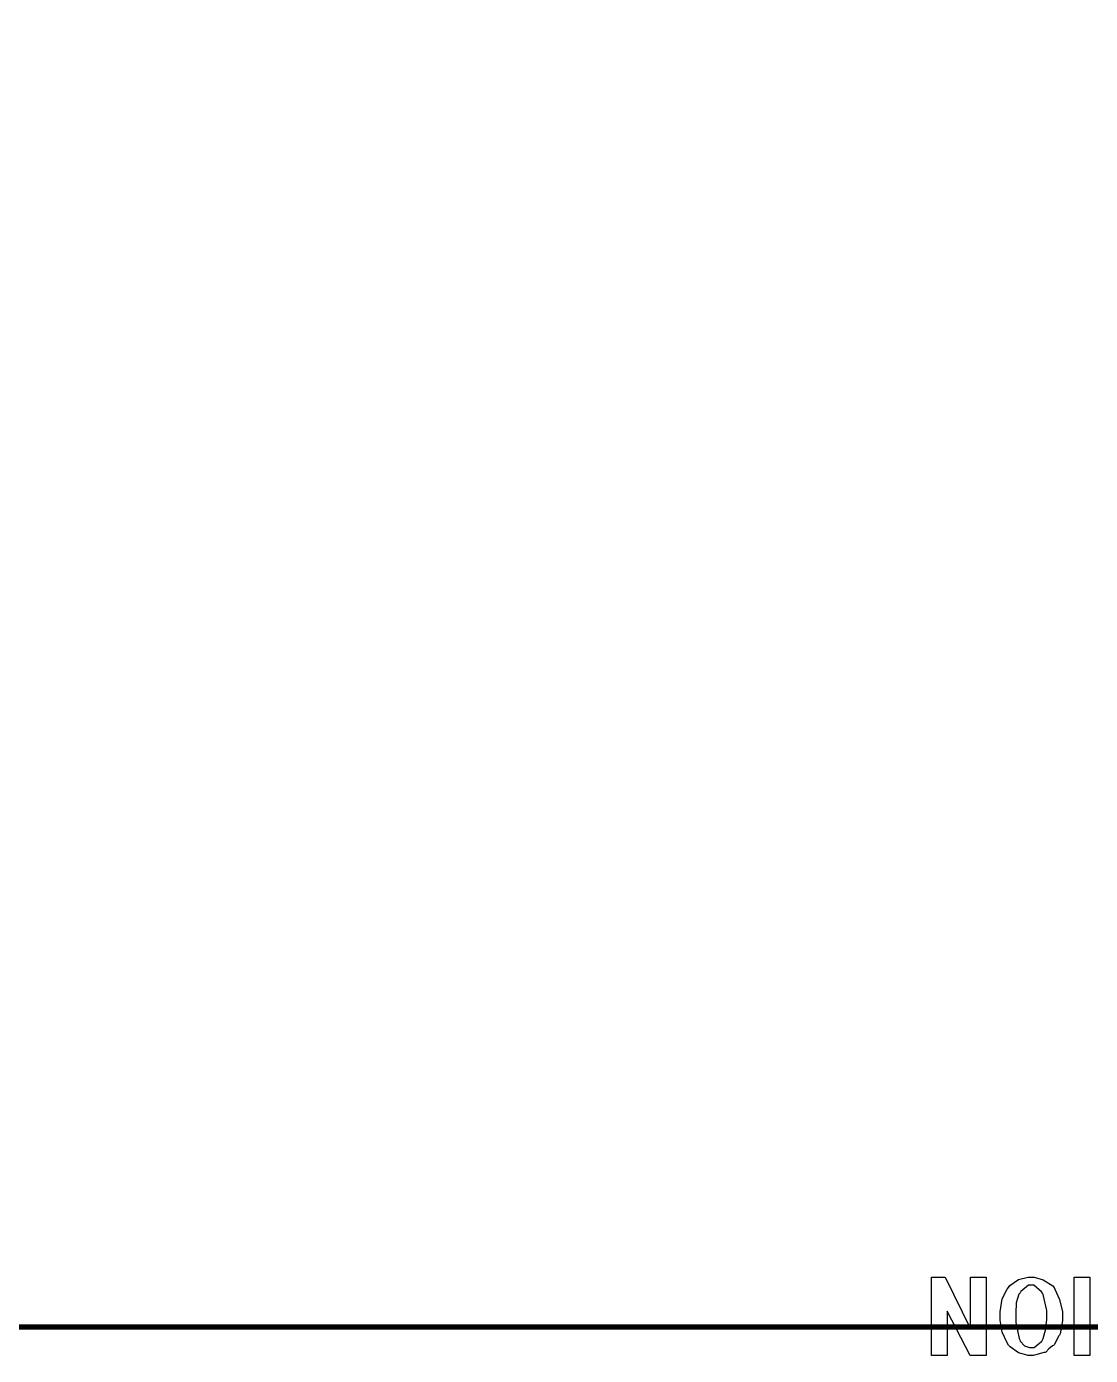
# Model space of a CAD drawing. Extents: x 0 to 11.7, y 0 to 16.5.
# Drawn here: x 2.12 to 4.012, y -0.002 to 2.361 of the extents above; entities that cross this region are included whole.
import ezdxf

# ---------------------------------------------------------------- set-up
doc = ezdxf.new("R2010")
doc.units = 0
doc.layers.get('0').update_dxf_attribs({"linetype": 'CONTINUOUS'})

msp = doc.modelspace()

# ---------------------------------------------------------------- linework, layer by layer
at = {"color": 0, "const_width": 0.01}
msp.add_lwpolyline([(11.5517, 0.0483), (11.5517, 16.4), (0.1833, 16.4), (0.1833, 0.0483), (11.5517, 0.0483)], close=True, dxfattribs=at)
at = {"color": 0}
for points in [[(3.8268, 0.1367), (3.8268, -0.0022), (3.7981, -0.0022), (3.7573, 0.0766), (3.7573, -0.0022), (3.7295, -0.0022), (3.7295, 0.1367), (3.7536, 0.1367), (3.799, 0.0451), (3.799, 0.1367), (3.8268, 0.1367)], [(3.9626, 0.0681), (3.9626, 0.0595), (3.9583, 0.0359), (3.9574, 0.0336), (3.9561, 0.0324), (3.9479, 0.0167), (3.9468, 0.0154), (3.9447, 0.0149), (3.9382, 0.0094), (3.9332, 0.0037), (3.9318, 0.003), (3.9291, 0.0029), (3.9191, 0.0002), (3.9103, -0.0022), (3.9073, -0.0022), (3.9016, -0.0022), (3.8844, 0.0024), (3.8693, 0.0132), (3.8667, 0.0162), (3.8641, 0.0201), (3.8552, 0.0394), (3.8515, 0.0604), (3.8515, 0.0674), (3.8515, 0.0751), (3.8554, 0.0982), (3.8642, 0.1154), (3.8667, 0.1184), (3.8691, 0.1219), (3.8841, 0.1327), (3.9012, 0.1367), (3.9068, 0.1367), (3.9122, 0.1367), (3.9282, 0.1321), (3.9451, 0.1215), (3.9476, 0.1184), (3.9491, 0.1158), (3.9573, 0.0973), (3.9626, 0.0754), (3.9626, 0.0681)], [(3.9348, 0.067), (3.9348, 0.0774), (3.9283, 0.1063), (3.927, 0.1087), (3.9252, 0.1111), (3.9116, 0.1228), (3.9071, 0.1228), (3.9021, 0.1228), (3.8884, 0.1112), (3.8871, 0.1089), (3.8851, 0.1066), (3.8803, 0.0913), (3.8793, 0.0728), (3.8793, 0.0666), (3.8793, 0.0563), (3.8856, 0.0276), (3.8869, 0.0253), (3.8875, 0.0231), (3.8948, 0.0151), (3.904, 0.0117), (3.9071, 0.0117), (3.9121, 0.0117), (3.9259, 0.0233), (3.9272, 0.0256), (3.928, 0.0278), (3.9322, 0.0428), (3.9348, 0.061), (3.9348, 0.067)], [(4.0111, 0.1367), (4.0111, -0.0022), (3.9834, -0.0022), (3.9834, 0.1367), (4.0111, 0.1367)]]:
    msp.add_lwpolyline(points, close=True, dxfattribs=at)

doc.saveas('drawing.dxf')
